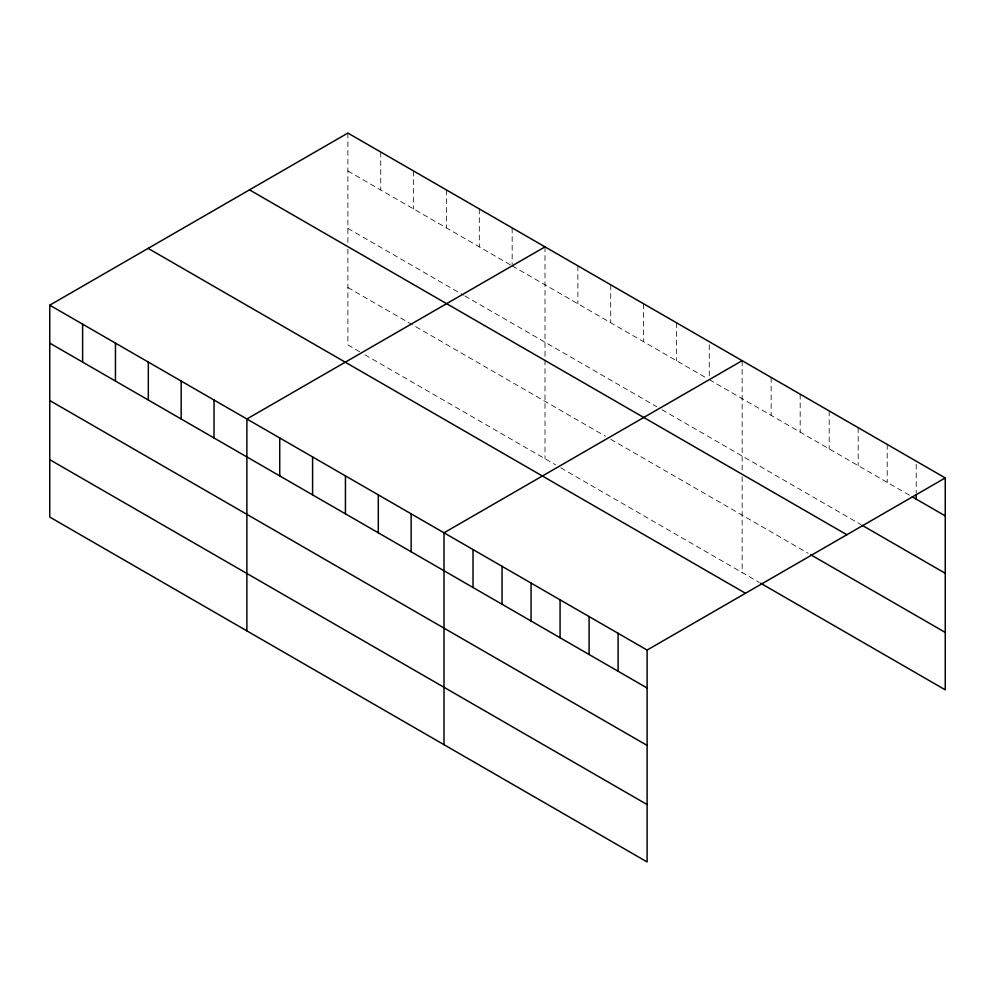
<?xml version="1.0" encoding="UTF-8"?>
<svg xmlns="http://www.w3.org/2000/svg" width="995" height="995" viewBox="0 0 995 995"><rect width="100%" height="100%" fill="white"/><g stroke="black" fill="none" stroke-linecap="round" stroke-linejoin="round"><path stroke-width="0.75" stroke-dasharray="4.97 3.73" d="M347.889 171.003L510.845 265.08M512.164 265.839L706.661 378.137M709.286 379.655L910.96 496.082M347.889 228.402L463.533 295.167M464.852 295.925L656.725 406.706M661.986 409.741L860.849 524.552M347.889 287.53L605.47 436.245M610.731 439.28L808.089 553.232M359.717 351.77L347.889 344.929L347.889 249.098M364.966 354.805L555.533 464.814M560.782 467.849L759.297 582.461M916.233 464.217L916.233 493.06M887.217 444.429L887.217 482.376M858.2 427.688L858.2 465.623M829.196 410.935L829.196 448.882M800.179 394.182L800.179 432.128M771.162 377.428L771.162 415.375M742.146 360.675L742.146 470.809M742.146 476.717L742.146 572.56M709.286 344.743L709.286 376.62M676.438 322.741L676.438 360.688M643.578 303.774L643.578 341.72M610.731 284.806L610.731 322.753M577.871 265.839L577.871 303.774M545.011 246.859L545.011 358.474M545.011 359.954L545.011 458.745M512.164 227.892L512.164 264.322M479.304 208.925L479.304 246.872M446.456 189.958L446.456 227.905M413.597 170.991L413.597 208.938M380.737 152.024L380.737 189.97M347.889 133.056L347.889 243.178"/><path stroke-width="1.49" d="M49.75 305.179L647.111 650.071L647.111 861.944L49.75 517.064L49.75 305.179L347.889 133.056L945.25 477.936L945.25 689.821L760.615 583.219M545.011 246.859L246.884 418.994L246.884 630.88M742.146 360.675L444.006 532.81L444.006 744.683M647.111 650.071L945.25 477.936M912.278 496.853L945.25 515.883M862.168 525.31L945.25 573.282M249.496 189.858L846.869 534.738M810.726 554.75L945.25 632.422M148.131 248.377L745.504 593.269M49.75 343.126L647.111 688.005M49.75 400.525L647.111 745.404M49.75 459.665L647.111 804.545M916.233 494.577L916.233 499.129M618.094 633.317L618.094 671.264M589.09 616.564L589.09 654.511M560.073 599.811L560.073 637.758M531.056 583.058L531.056 621.004M502.04 566.304L502.04 604.251M473.023 549.551L473.023 587.498M411.159 513.83L411.159 551.777M378.299 494.863L378.299 532.81M345.439 475.896L345.439 513.843M312.592 456.929L312.592 494.876M279.732 437.962L279.732 475.908M214.024 400.027L214.024 437.974M181.165 381.06L181.165 418.994M148.317 362.08L148.317 400.027M115.457 343.113L115.457 381.06M82.61 324.146L82.61 362.093"/></g></svg>
